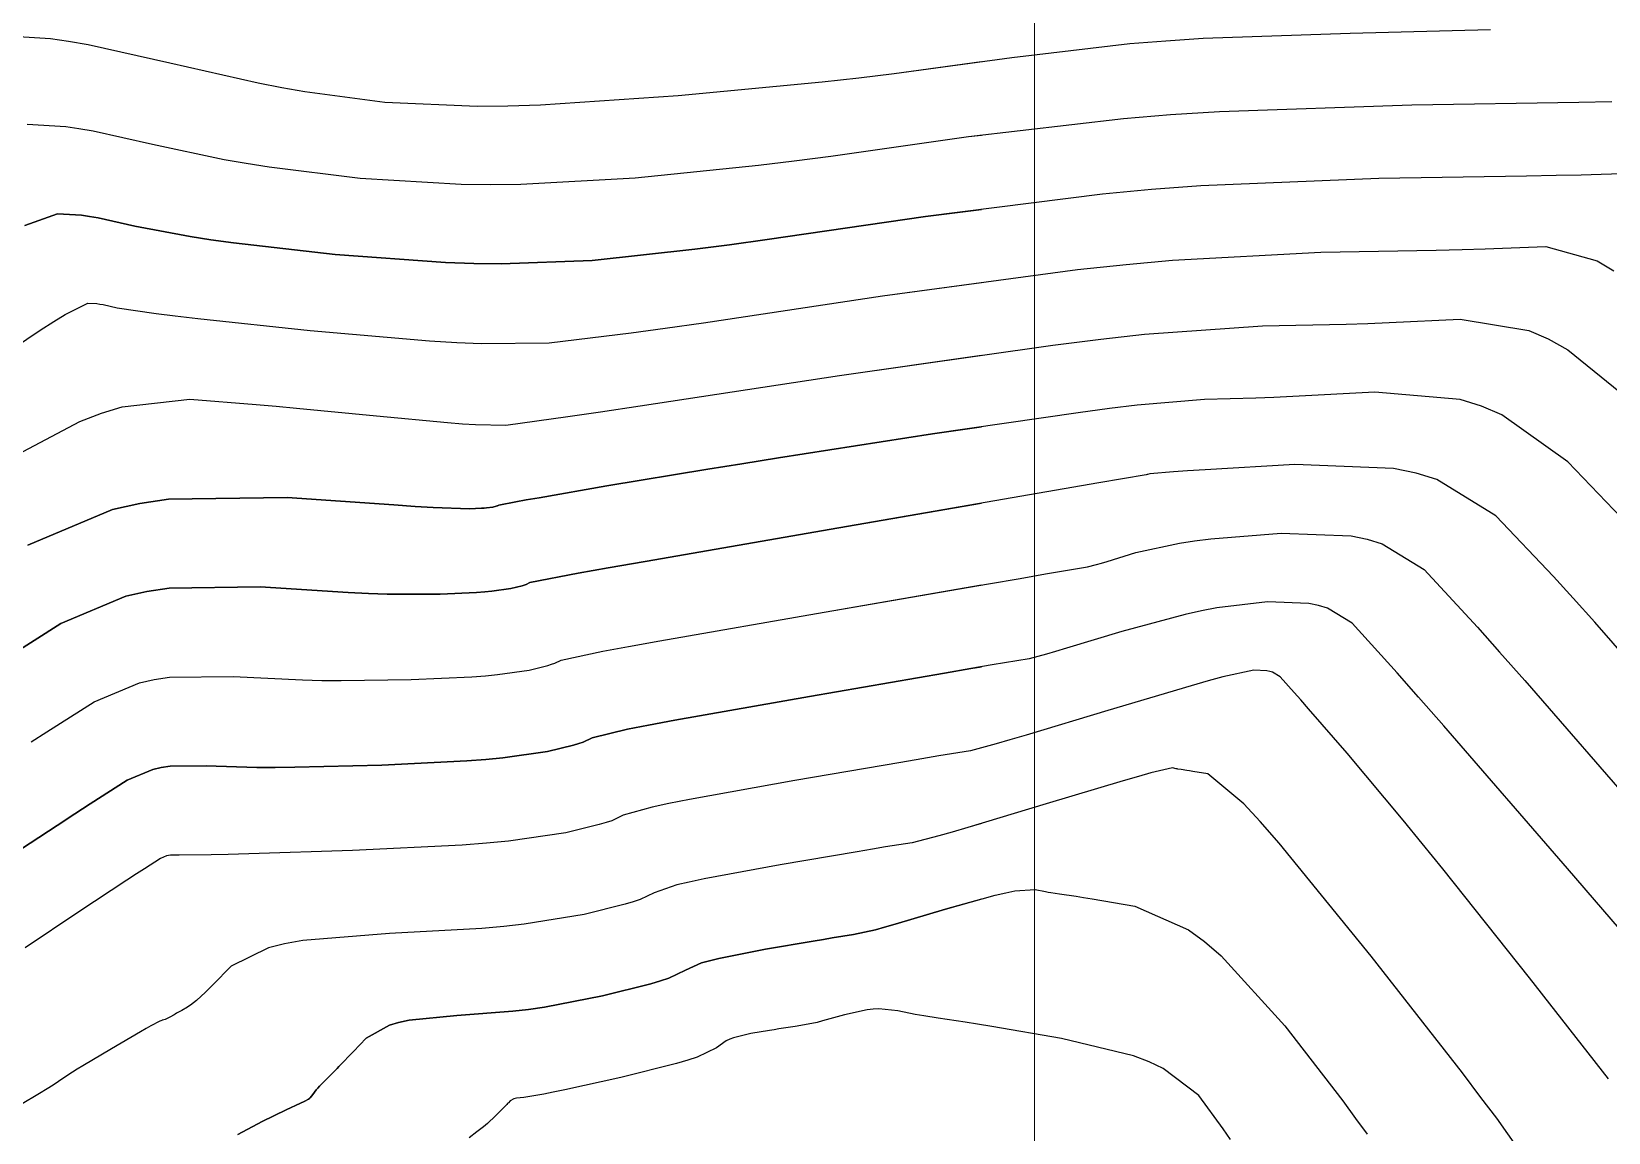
# Model space of a CAD drawing. Header units: metres. Extents: x 837117 to 838477, y 1189012 to 1191015.
# Drawn here: x 837846.44 to 837893.72, y 1190040.05 to 1190073.08 of the extents above; entities that cross this region are included whole.
import ezdxf

# ---------------------------------------------------------------- set-up
doc = ezdxf.new("R2010")
doc.units = ezdxf.units.M
doc.header["$LTSCALE"] = 0.3
doc.layers.add('COORD', color=7, linetype='Continuous', lineweight=20)
doc.layers.add('COTAS 10', color=1, linetype='Continuous')
doc.layers.add('COTAS INT', color=252, linetype='Continuous')

msp = doc.modelspace()

# ---------------------------------------------------------------- linework, layer by layer
at = {"layer": 'COORD'}
msp.add_line((837876.514, 1189013.872), (837876.514, 1191013.872), dxfattribs=at)
at = {"layer": 'COTAS 10'}
for points, elevation in [([(837845.394, 1190072.97), (837847.007, 1190072.868), (837847.549, 1190072.79), (837848.133, 1190072.689), (837850.59, 1190072.141), (837853.239, 1190071.539), (837853.944, 1190071.403), (837854.637, 1190071.281), (837857.037, 1190070.954), (837859.797, 1190070.839), (837860.717, 1190070.851), (837861.704, 1190070.882), (837865.83, 1190071.154), (837870.141, 1190071.57), (837871.244, 1190071.693), (837872.309, 1190071.819), (837875.83, 1190072.3), (837879.373, 1190072.716), (837880.452, 1190072.802), (837881.574, 1190072.875), (837885.98, 1190073.029), (837890.184, 1190073.138)], 1770), ([(837845.394, 1190072.97), (837847.007, 1190072.868), (837847.549, 1190072.79), (837848.133, 1190072.689), (837850.59, 1190072.141), (837853.239, 1190071.539), (837853.944, 1190071.403), (837854.637, 1190071.281), (837857.037, 1190070.954), (837859.797, 1190070.839), (837860.717, 1190070.851), (837861.704, 1190070.882), (837865.83, 1190071.154), (837870.141, 1190071.57), (837871.244, 1190071.693), (837872.309, 1190071.819), (837874.923, 1190072.176)], 1770), ([(837894.345, 1190058.254), (837892.505, 1190060.166), (837890.527, 1190061.584), (837889.913, 1190061.841), (837889.271, 1190062.039), (837886.714, 1190062.263), (837884.262, 1190062.131), (837883.686, 1190062.104), (837883.154, 1190062.081), (837881.606, 1190062.035), (837879.59, 1190061.866), (837878.764, 1190061.766), (837877.822, 1190061.642), (837873.452, 1190061.005), (837868.835, 1190060.287), (837867.737, 1190060.113), (837866.717, 1190059.949), (837863.687, 1190059.446), (837861.658, 1190059.094), (837861.27, 1190059.025), (837860.957, 1190058.969), (837860.452, 1190058.872), (837860.415, 1190058.854), (837860.396, 1190058.848), (837860.374, 1190058.841), (837860.266, 1190058.814), (837860.08, 1190058.787), (837860.009, 1190058.781), (837859.93, 1190058.775), (837859.574, 1190058.758), (837858.485, 1190058.801), (837857.944, 1190058.834), (837857.298, 1190058.875), (837854.1, 1190059.098), (837850.55, 1190059.051), (837849.682, 1190058.922), (837848.863, 1190058.742), (837846.324, 1190057.674)], 1780), ([(837846.324, 1190057.674), (837848.863, 1190058.742), (837849.682, 1190058.922), (837850.55, 1190059.051), (837854.1, 1190059.098), (837857.298, 1190058.875), (837857.944, 1190058.834), (837858.485, 1190058.801), (837859.574, 1190058.758), (837859.93, 1190058.775), (837860.009, 1190058.781), (837860.08, 1190058.787), (837860.266, 1190058.814), (837860.374, 1190058.841), (837860.396, 1190058.848), (837860.415, 1190058.854), (837860.452, 1190058.872), (837860.957, 1190058.969), (837861.27, 1190059.025), (837861.658, 1190059.094), (837863.687, 1190059.446), (837866.717, 1190059.949), (837867.737, 1190060.113), (837868.835, 1190060.287), (837873.452, 1190061.005), (837874.923, 1190061.219)], 1780), ([(837891.364, 1190039.076), (837890.373, 1190040.477), (837889.9, 1190041.105), (837889.341, 1190041.837), (837886.605, 1190045.345), (837883.847, 1190048.729), (837883.275, 1190049.383), (837882.785, 1190049.913), (837881.706, 1190050.808), (837881.255, 1190050.884), (837881.161, 1190050.9), (837881.081, 1190050.913), (837880.906, 1190050.939), (837880.814, 1190050.953), (837880.786, 1190050.958), (837880.757, 1190050.963), (837880.647, 1190050.987), (837879.996, 1190050.838), (837879.627, 1190050.734), (837879.176, 1190050.604), (837876.865, 1190049.909), (837874.516, 1190049.201), (837874.042, 1190049.062), (837873.644, 1190048.948), (837872.841, 1190048.745), (837872.049, 1190048.617), (837871.657, 1190048.552), (837871.191, 1190048.473), (837868.884, 1190048.077), (837866.606, 1190047.657), (837866.158, 1190047.562), (837865.788, 1190047.476), (837865.111, 1190047.244), (837864.69, 1190047.039), (837864.482, 1190046.971), (837864.234, 1190046.898), (837863.007, 1190046.592), (837861.209, 1190046.298), (837860.601, 1190046.233), (837859.945, 1190046.174), (837857.177, 1190046.022), (837854.575, 1190045.807), (837854.024, 1190045.709), (837853.545, 1190045.594), (837852.428, 1190045.042), (837851.878, 1190044.482), (837851.758, 1190044.362), (837851.651, 1190044.258), (837851.382, 1190044.009), (837851.205, 1190043.872), (837851.158, 1190043.839), (837851.111, 1190043.807), (837850.945, 1190043.708), (837850.79, 1190043.626), (837850.75, 1190043.604), (837850.712, 1190043.583), (837850.584, 1190043.514), (837850.483, 1190043.461), (837850.462, 1190043.451), (837850.443, 1190043.442), (837850.402, 1190043.428), (837850.369, 1190043.421), (837850.357, 1190043.417), (837850.343, 1190043.413), (837850.281, 1190043.393), (837850.016, 1190043.251), (837849.875, 1190043.17), (837849.703, 1190043.071), (837848.838, 1190042.566), (837847.976, 1190042.052), (837847.806, 1190041.949), (837847.667, 1190041.862), (837847.412, 1190041.687), (837847.088, 1190041.472), (837846.905, 1190041.36), (837846.682, 1190041.224), (837845.536, 1190040.543)], 1790), ([(837874.923, 1190049.324), (837874.516, 1190049.201), (837874.042, 1190049.062), (837873.644, 1190048.948), (837872.841, 1190048.745), (837872.049, 1190048.617), (837871.657, 1190048.552), (837871.191, 1190048.473), (837868.884, 1190048.077), (837866.606, 1190047.657), (837866.158, 1190047.562), (837865.788, 1190047.476), (837865.111, 1190047.244), (837864.69, 1190047.039), (837864.482, 1190046.971), (837864.234, 1190046.898), (837863.007, 1190046.592), (837861.209, 1190046.298), (837860.601, 1190046.233), (837859.945, 1190046.174), (837857.177, 1190046.022), (837854.575, 1190045.807), (837854.024, 1190045.709), (837853.545, 1190045.594), (837852.428, 1190045.042), (837851.878, 1190044.482), (837851.758, 1190044.362), (837851.651, 1190044.258), (837851.382, 1190044.009), (837851.205, 1190043.872), (837851.158, 1190043.839), (837851.111, 1190043.807), (837850.945, 1190043.708), (837850.79, 1190043.626), (837850.75, 1190043.604), (837850.712, 1190043.583), (837850.584, 1190043.514), (837850.483, 1190043.461), (837850.462, 1190043.451), (837850.443, 1190043.442), (837850.402, 1190043.428), (837850.369, 1190043.421), (837850.357, 1190043.417), (837850.343, 1190043.413), (837850.281, 1190043.393), (837850.016, 1190043.251), (837849.875, 1190043.17), (837849.703, 1190043.071), (837848.838, 1190042.566), (837847.976, 1190042.052), (837847.806, 1190041.949), (837847.667, 1190041.862), (837847.412, 1190041.687), (837847.088, 1190041.472), (837846.905, 1190041.36), (837846.682, 1190041.224), (837845.536, 1190040.543)], 1790)]:
    msp.add_lwpolyline(points, dxfattribs=dict(at, elevation=elevation))
at = {"layer": 'COTAS INT'}
for points, elevation in [([(837893.828, 1190070.973), (837892.839, 1190070.953), (837887.831, 1190070.871), (837882.062, 1190070.669), (837880.592, 1190070.574), (837879.179, 1190070.462), (837874.538, 1190069.915), (837870.403, 1190069.327), (837869.308, 1190069.188), (837868.234, 1190069.06), (837864.538, 1190068.683), (837861.111, 1190068.494), (837860.207, 1190068.484), (837859.323, 1190068.492), (837856.29, 1190068.672), (837853.567, 1190069.011), (837852.878, 1190069.118), (837852.217, 1190069.232), (837850.061, 1190069.692), (837848.285, 1190070.088), (837847.862, 1190070.161), (837847.47, 1190070.218), (837846.304, 1190070.291)], 1772), ([(837874.923, 1190069.96), (837874.538, 1190069.915), (837870.403, 1190069.327), (837869.308, 1190069.188), (837868.234, 1190069.06), (837864.538, 1190068.683), (837861.111, 1190068.494), (837860.207, 1190068.484), (837859.323, 1190068.492), (837856.29, 1190068.672), (837853.567, 1190069.011), (837852.878, 1190069.118), (837852.217, 1190069.232), (837850.061, 1190069.692), (837848.285, 1190070.088), (837847.862, 1190070.161), (837847.47, 1190070.218), (837846.304, 1190070.291)], 1772), ([(837894.413, 1190068.815), (837892.904, 1190068.772), (837892.155, 1190068.757), (837891.262, 1190068.741), (837886.841, 1190068.67), (837881.497, 1190068.447), (837880.022, 1190068.335), (837878.549, 1190068.2), (837873.247, 1190067.531), (837868.496, 1190066.835), (837867.371, 1190066.683), (837866.328, 1190066.549), (837863.247, 1190066.213), (837860.519, 1190066.106), (837859.698, 1190066.117), (837858.848, 1190066.145), (837855.543, 1190066.391), (837852.498, 1190066.74), (837851.812, 1190066.833), (837851.194, 1190066.925), (837849.532, 1190067.243), (837848.436, 1190067.487), (837848.176, 1190067.532), (837847.934, 1190067.567), (837847.215, 1190067.612), (837846.239, 1190067.259)], 1774), ([(837846.239, 1190067.259), (837847.215, 1190067.612), (837847.934, 1190067.567), (837848.176, 1190067.532), (837848.436, 1190067.487), (837849.532, 1190067.243), (837851.194, 1190066.925), (837851.812, 1190066.833), (837852.498, 1190066.74), (837855.543, 1190066.391), (837858.848, 1190066.145), (837859.698, 1190066.117), (837860.519, 1190066.106), (837863.247, 1190066.213), (837866.328, 1190066.549), (837867.371, 1190066.683), (837868.496, 1190066.835), (837873.247, 1190067.531), (837874.923, 1190067.743)], 1774), ([(837844.631, 1190062.734), (837846.694, 1190064.115), (837847.107, 1190064.379), (837847.451, 1190064.592), (837848.125, 1190064.934), (837848.397, 1190064.917), (837848.489, 1190064.904), (837848.588, 1190064.886), (837849.003, 1190064.794), (837850.172, 1190064.618), (837850.745, 1190064.548), (837851.428, 1190064.469), (837854.796, 1190064.109), (837858.373, 1190063.797), (837859.188, 1190063.749), (837859.926, 1190063.718), (837861.956, 1190063.743), (837864.421, 1190064.039), (837865.434, 1190064.179), (837866.59, 1190064.343), (837871.956, 1190065.147), (837877.804, 1190065.937), (837879.263, 1190066.093), (837880.653, 1190066.221), (837885.096, 1190066.458), (837888.559, 1190066.521), (837889.332, 1190066.54), (837890.023, 1190066.558), (837891.846, 1190066.631), (837893.379, 1190066.198), (837893.888, 1190065.898)], 1776), ([(837844.631, 1190062.734), (837846.694, 1190064.115), (837847.107, 1190064.379), (837847.451, 1190064.592), (837848.125, 1190064.934), (837848.397, 1190064.917), (837848.489, 1190064.904), (837848.588, 1190064.886), (837849.003, 1190064.794), (837850.172, 1190064.618), (837850.745, 1190064.548), (837851.428, 1190064.469), (837854.796, 1190064.109), (837858.373, 1190063.797), (837859.188, 1190063.749), (837859.926, 1190063.718), (837861.956, 1190063.743), (837864.421, 1190064.039), (837865.434, 1190064.179), (837866.59, 1190064.343), (837871.956, 1190065.147), (837874.923, 1190065.548)], 1776), ([(837845.33, 1190060.026), (837847.887, 1190061.382), (837848.535, 1190061.63), (837849.157, 1190061.821), (837851.185, 1190062.05), (837853.174, 1190061.891), (837853.77, 1190061.838), (837854.387, 1190061.781), (837856.779, 1190061.546), (837858.91, 1190061.346), (837859.361, 1190061.312), (837859.752, 1190061.287), (837860.665, 1190061.272), (837862.515, 1190061.528), (837863.497, 1190061.674), (837864.684, 1190061.852), (837870.665, 1190062.763), (837877.058, 1190063.674), (837878.504, 1190063.851), (837879.809, 1190063.995), (837883.351, 1190064.247), (837885.857, 1190064.301), (837886.509, 1190064.322), (837887.142, 1190064.345), (837889.28, 1190064.447), (837891.334, 1190064.11), (837891.915, 1190063.855), (837892.501, 1190063.531), (837894.661, 1190061.779)], 1778), ([(837845.33, 1190060.026), (837847.887, 1190061.382), (837848.535, 1190061.63), (837849.157, 1190061.821), (837851.185, 1190062.05), (837853.174, 1190061.891), (837853.77, 1190061.838), (837854.387, 1190061.781), (837856.779, 1190061.546), (837858.91, 1190061.346), (837859.361, 1190061.312), (837859.752, 1190061.287), (837860.665, 1190061.272), (837862.515, 1190061.528), (837863.497, 1190061.674), (837864.684, 1190061.852), (837870.665, 1190062.763), (837874.923, 1190063.37)], 1778), ([(837896.061, 1190052.213), (837893.309, 1190055.356), (837892.664, 1190056.076), (837892.07, 1190056.731), (837890.349, 1190058.553), (837888.579, 1190059.639), (837887.955, 1190059.83), (837887.272, 1190059.972), (837884.32, 1190060.09), (837881.626, 1190059.928), (837881.105, 1190059.896), (837880.682, 1190059.868), (837879.967, 1190059.811), (837879.903, 1190059.791), (837879.89, 1190059.788), (837879.86, 1190059.779), (837878.443, 1190059.535), (837870.646, 1190058.192), (837864.839, 1190057.184), (837863.727, 1190056.987), (837862.831, 1190056.827), (837861.384, 1190056.546), (837861.27, 1190056.491), (837861.214, 1190056.473), (837861.146, 1190056.453), (837860.814, 1190056.37), (837860.245, 1190056.287), (837860.028, 1190056.268), (837859.785, 1190056.25), (837858.696, 1190056.197), (837857.103, 1190056.204), (837856.543, 1190056.224), (837855.931, 1190056.252), (837853.291, 1190056.417), (837850.564, 1190056.38), (837849.897, 1190056.281), (837849.269, 1190056.143), (837847.319, 1190055.323), (837845.605, 1190054.234)], 1782), ([(837845.605, 1190054.234), (837847.319, 1190055.323), (837849.269, 1190056.143), (837849.897, 1190056.281), (837850.564, 1190056.38), (837853.291, 1190056.417), (837855.931, 1190056.252), (837856.543, 1190056.224), (837857.103, 1190056.204), (837858.696, 1190056.197), (837859.785, 1190056.25), (837860.028, 1190056.268), (837860.245, 1190056.287), (837860.814, 1190056.37), (837861.146, 1190056.453), (837861.214, 1190056.473), (837861.27, 1190056.491), (837861.384, 1190056.546), (837862.831, 1190056.827), (837863.727, 1190056.987), (837864.839, 1190057.184), (837870.646, 1190058.192), (837874.923, 1190058.929)], 1782), ([(837846.431, 1190051.767), (837846.902, 1190052.07), (837848.313, 1190052.972), (837849.674, 1190053.544), (837850.112, 1190053.64), (837850.578, 1190053.709), (837852.481, 1190053.735), (837854.563, 1190053.628), (837855.142, 1190053.614), (837855.721, 1190053.607), (837857.818, 1190053.636), (837859.641, 1190053.725), (837860.047, 1190053.755), (837860.409, 1190053.787), (837861.363, 1190053.925), (837861.918, 1190054.064), (837862.031, 1190054.097), (837862.125, 1190054.128), (837862.316, 1190054.221), (837863.57, 1190054.489), (837864.335, 1190054.631), (837865.281, 1190054.802), (837870.205, 1190055.663), (837875.132, 1190056.512), (837876.078, 1190056.674), (837876.845, 1190056.806), (837878.105, 1190057.021), (837878.376, 1190057.092), (837878.518, 1190057.134), (837878.689, 1190057.184), (837879.549, 1190057.445), (837880.857, 1190057.73), (837881.31, 1190057.797), (837881.803, 1190057.858), (837883.912, 1190058.032), (837886.008, 1190057.949), (837886.492, 1190057.847), (837886.936, 1190057.712), (837888.193, 1190056.941), (837889.795, 1190055.207), (837890.456, 1190054.465), (837891.211, 1190053.61), (837894.726, 1190049.573)], 1784), ([(837846.431, 1190051.767), (837846.902, 1190052.07), (837848.313, 1190052.972), (837849.674, 1190053.544), (837850.112, 1190053.64), (837850.578, 1190053.709), (837852.481, 1190053.735), (837854.563, 1190053.628), (837855.142, 1190053.614), (837855.721, 1190053.607), (837857.818, 1190053.636), (837859.641, 1190053.725), (837860.047, 1190053.755), (837860.409, 1190053.787), (837861.363, 1190053.925), (837861.918, 1190054.064), (837862.031, 1190054.097), (837862.125, 1190054.128), (837862.316, 1190054.221), (837863.57, 1190054.489), (837864.335, 1190054.631), (837865.281, 1190054.802), (837870.205, 1190055.663), (837874.923, 1190056.476)], 1784), ([(837896.174, 1190043.705), (837892.494, 1190047.971), (837888.782, 1190052.247), (837888.024, 1190053.114), (837887.382, 1190053.843), (837886.036, 1190055.328), (837885.293, 1190055.785), (837885.03, 1190055.865), (837884.743, 1190055.925), (837883.503, 1190055.974), (837881.981, 1190055.787), (837881.516, 1190055.698), (837881.033, 1190055.593), (837879.132, 1190055.079), (837877.475, 1190054.577), (837877.145, 1190054.48), (837876.872, 1190054.4), (837876.35, 1190054.262), (837875.246, 1190054.076), (837874.605, 1190053.967), (837873.818, 1190053.832), (837869.765, 1190053.135), (837865.723, 1190052.42), (837864.942, 1190052.275), (837864.309, 1190052.151), (837863.247, 1190051.895), (837862.98, 1190051.765), (837862.848, 1190051.722), (837862.69, 1190051.675), (837861.911, 1190051.481), (837860.574, 1190051.287), (837860.065, 1190051.242), (837859.496, 1190051.199), (837856.94, 1190051.075), (837854.338, 1190051.009), (837853.74, 1190051.004), (837853.196, 1190051.004), (837851.671, 1190051.053), (837850.592, 1190051.039), (837850.328, 1190050.999), (837850.079, 1190050.945), (837849.307, 1190050.62), (837848.198, 1190049.907), (837847.736, 1190049.607), (837847.208, 1190049.263), (837844.741, 1190047.651)], 1786), ([(837844.741, 1190047.651), (837847.208, 1190049.263), (837847.736, 1190049.607), (837848.198, 1190049.907), (837849.307, 1190050.62), (837850.079, 1190050.945), (837850.328, 1190050.999), (837850.592, 1190051.039), (837851.671, 1190051.053), (837853.196, 1190051.004), (837853.74, 1190051.004), (837854.338, 1190051.009), (837856.94, 1190051.075), (837859.496, 1190051.199), (837860.065, 1190051.242), (837860.574, 1190051.287), (837861.911, 1190051.481), (837862.69, 1190051.675), (837862.848, 1190051.722), (837862.98, 1190051.765), (837863.247, 1190051.895), (837864.309, 1190052.151), (837864.942, 1190052.275), (837865.723, 1190052.42), (837869.765, 1190053.135), (837873.818, 1190053.832), (837874.605, 1190053.967), (837874.923, 1190054.021)], 1786), ([(837893.725, 1190041.66), (837891.352, 1190044.691), (837888.753, 1190047.96), (837888.138, 1190048.722), (837887.568, 1190049.421), (837885.884, 1190051.432), (837884.732, 1190052.759), (837884.497, 1190053.028), (837884.298, 1190053.255), (837883.88, 1190053.716), (837883.649, 1190053.857), (837883.568, 1190053.882), (837883.479, 1190053.901), (837883.094, 1190053.916), (837882.158, 1190053.716), (837881.722, 1190053.599), (837881.208, 1190053.455), (837878.715, 1190052.713), (837876.261, 1190051.97), (837875.773, 1190051.826), (837875.368, 1190051.708), (837874.596, 1190051.503), (837873.647, 1190051.347), (837873.131, 1190051.259), (837872.504, 1190051.152), (837869.325, 1190050.606), (837866.164, 1190050.039), (837865.55, 1190049.918), (837865.049, 1190049.814), (837864.179, 1190049.569), (837863.835, 1190049.402), (837863.665, 1190049.347), (837863.462, 1190049.287), (837862.459, 1190049.036), (837860.739, 1190048.787), (837860.084, 1190048.729), (837859.352, 1190048.674), (837856.062, 1190048.514), (837852.956, 1190048.412), (837852.339, 1190048.394), (837851.828, 1190048.381), (837850.861, 1190048.371), (837850.606, 1190048.368), (837850.543, 1190048.359), (837850.484, 1190048.346), (837850.302, 1190048.269), (837849.83, 1190047.963), (837849.589, 1190047.806), (837849.299, 1190047.617), (837847.856, 1190046.672), (837846.246, 1190045.594)], 1788), ([(837874.923, 1190051.59), (837874.596, 1190051.503), (837873.647, 1190051.347), (837873.131, 1190051.259), (837872.504, 1190051.152), (837869.325, 1190050.606), (837866.164, 1190050.039), (837865.55, 1190049.918), (837865.049, 1190049.814), (837864.179, 1190049.569), (837863.835, 1190049.402), (837863.665, 1190049.347), (837863.462, 1190049.287), (837862.459, 1190049.036), (837860.739, 1190048.787), (837860.084, 1190048.729), (837859.352, 1190048.674), (837856.062, 1190048.514), (837852.956, 1190048.412), (837852.339, 1190048.394), (837851.828, 1190048.381), (837850.861, 1190048.371), (837850.606, 1190048.368), (837850.543, 1190048.359), (837850.484, 1190048.346), (837850.302, 1190048.269), (837849.83, 1190047.963), (837849.589, 1190047.806), (837849.299, 1190047.617), (837847.856, 1190046.672), (837846.246, 1190045.594)], 1788), ([(837852.62, 1190039.99), (837853.355, 1190040.379), (837854.076, 1190040.732), (837854.225, 1190040.804), (837854.353, 1190040.864), (837854.629, 1190040.991), (837854.746, 1190041.053), (837854.773, 1190041.074), (837854.798, 1190041.096), (837854.869, 1190041.187), (837854.975, 1190041.33), (837855.023, 1190041.384), (837855.078, 1190041.444), (837855.34, 1190041.714), (837855.602, 1190041.976), (837855.657, 1190042.032), (837855.704, 1190042.079), (837855.81, 1190042.189), (837855.944, 1190042.331), (837856.01, 1190042.399), (837856.088, 1190042.48), (837856.471, 1190042.877), (837857.17, 1190043.273), (837857.446, 1190043.353), (837857.759, 1190043.421), (837859.188, 1190043.561), (837860.87, 1190043.686), (837861.342, 1190043.745), (837861.817, 1190043.813), (837863.556, 1190044.147), (837865.006, 1190044.509), (837865.299, 1190044.596), (837865.546, 1190044.676), (837866.043, 1190044.918), (837866.527, 1190045.138), (837866.765, 1190045.205), (837867.048, 1190045.275), (837868.444, 1190045.549), (837869.877, 1190045.793), (837870.183, 1190045.844), (837870.45, 1190045.888), (837871.087, 1190045.986), (837871.741, 1190046.134), (837872.018, 1190046.209), (837872.338, 1190046.299), (837873.842, 1190046.746), (837875.336, 1190047.169), (837875.65, 1190047.243), (837875.919, 1190047.299), (837876.532, 1190047.345), (837876.844, 1190047.278), (837876.924, 1190047.263), (837877.002, 1190047.249), (837877.263, 1190047.211), (837877.757, 1190047.137), (837877.982, 1190047.1), (837878.245, 1190047.056), (837879.516, 1190046.84), (837881.131, 1190046.13), (837881.613, 1190045.776), (837882.108, 1190045.353), (837884.02, 1190043.253), (837885.757, 1190040.997), (837886.142, 1190040.476), (837886.486, 1190039.999)], 1792), ([(837874.923, 1190047.052), (837873.842, 1190046.746), (837872.338, 1190046.299), (837872.018, 1190046.209), (837871.741, 1190046.134), (837871.087, 1190045.986), (837870.45, 1190045.888), (837870.183, 1190045.844), (837869.877, 1190045.793), (837868.444, 1190045.549), (837867.048, 1190045.275), (837866.765, 1190045.205), (837866.527, 1190045.138), (837866.043, 1190044.918), (837865.546, 1190044.676), (837865.299, 1190044.596), (837865.006, 1190044.509), (837863.556, 1190044.147), (837861.817, 1190043.813), (837861.342, 1190043.745), (837860.87, 1190043.686), (837859.188, 1190043.561), (837857.759, 1190043.421), (837857.446, 1190043.353), (837857.17, 1190043.273), (837856.471, 1190042.877), (837856.088, 1190042.48), (837856.01, 1190042.399), (837855.944, 1190042.331), (837855.81, 1190042.189), (837855.704, 1190042.079), (837855.657, 1190042.032), (837855.602, 1190041.976), (837855.34, 1190041.714), (837855.078, 1190041.444), (837855.023, 1190041.384), (837854.975, 1190041.33), (837854.869, 1190041.187), (837854.798, 1190041.096), (837854.773, 1190041.074), (837854.746, 1190041.053), (837854.629, 1190040.991), (837854.353, 1190040.864), (837854.225, 1190040.804), (837854.076, 1190040.732), (837853.355, 1190040.379), (837852.62, 1190039.99)], 1792), ([(837874.923, 1190043.28), (837874.802, 1190043.3), (837874.432, 1190043.36), (837873.619, 1190043.483), (837873.19, 1190043.546), (837873.062, 1190043.568), (837872.93, 1190043.593), (837872.416, 1190043.702), (837871.843, 1190043.76), (837871.672, 1190043.752), (837871.497, 1190043.734), (837870.82, 1190043.583), (837870.16, 1190043.397), (837869.995, 1190043.356), (837869.837, 1190043.319), (837869.332, 1190043.227), (837868.851, 1190043.158), (837868.709, 1190043.136), (837868.563, 1190043.113), (837868.003, 1190043.02), (837867.49, 1190042.893), (837867.373, 1190042.849), (837867.267, 1190042.8), (837866.975, 1190042.592), (837866.401, 1190042.314), (837866.117, 1190042.22), (837865.778, 1190042.121), (837864.104, 1190041.703), (837862.425, 1190041.329), (837862.083, 1190041.257), (837861.795, 1190041.198), (837861.198, 1190041.101), (837860.985, 1190041.08), (837860.939, 1190041.07), (837860.898, 1190041.058), (837860.794, 1190040.999), (837860.737, 1190040.94), (837860.725, 1190040.928), (837860.715, 1190040.917), (837860.695, 1190040.896), (837860.638, 1190040.838), (837860.604, 1190040.805), (837860.564, 1190040.764), (837860.353, 1190040.555), (837860.109, 1190040.324), (837860.047, 1190040.269), (837859.986, 1190040.218), (837859.788, 1190040.07), (837859.56, 1190039.892)], 1794), ([(837882.385, 1190039.846), (837882.173, 1190040.157), (837881.435, 1190041.161), (837880.369, 1190041.976), (837879.95, 1190042.169), (837879.478, 1190042.347), (837877.326, 1190042.872), (837875.236, 1190043.228), (837874.802, 1190043.3), (837874.432, 1190043.36), (837873.619, 1190043.483), (837873.19, 1190043.546), (837873.062, 1190043.568), (837872.93, 1190043.593), (837872.416, 1190043.702), (837871.843, 1190043.76), (837871.672, 1190043.752), (837871.497, 1190043.734), (837870.82, 1190043.583), (837870.16, 1190043.397), (837869.995, 1190043.356), (837869.837, 1190043.319), (837869.332, 1190043.227), (837868.851, 1190043.158), (837868.709, 1190043.136), (837868.563, 1190043.113), (837868.003, 1190043.02), (837867.49, 1190042.893), (837867.373, 1190042.849), (837867.267, 1190042.8), (837866.975, 1190042.592), (837866.401, 1190042.314), (837866.117, 1190042.22), (837865.778, 1190042.121), (837864.104, 1190041.703), (837862.425, 1190041.329), (837862.083, 1190041.257), (837861.795, 1190041.198), (837861.198, 1190041.101), (837860.985, 1190041.08), (837860.939, 1190041.07), (837860.898, 1190041.058), (837860.794, 1190040.999), (837860.737, 1190040.94), (837860.725, 1190040.928), (837860.715, 1190040.917), (837860.695, 1190040.896), (837860.638, 1190040.838), (837860.604, 1190040.805), (837860.564, 1190040.764), (837860.353, 1190040.555), (837860.109, 1190040.324), (837860.047, 1190040.269), (837859.986, 1190040.218), (837859.788, 1190040.07), (837859.56, 1190039.892)], 1794)]:
    msp.add_lwpolyline(points, dxfattribs=dict(at, elevation=elevation))

doc.saveas('drawing.dxf')
